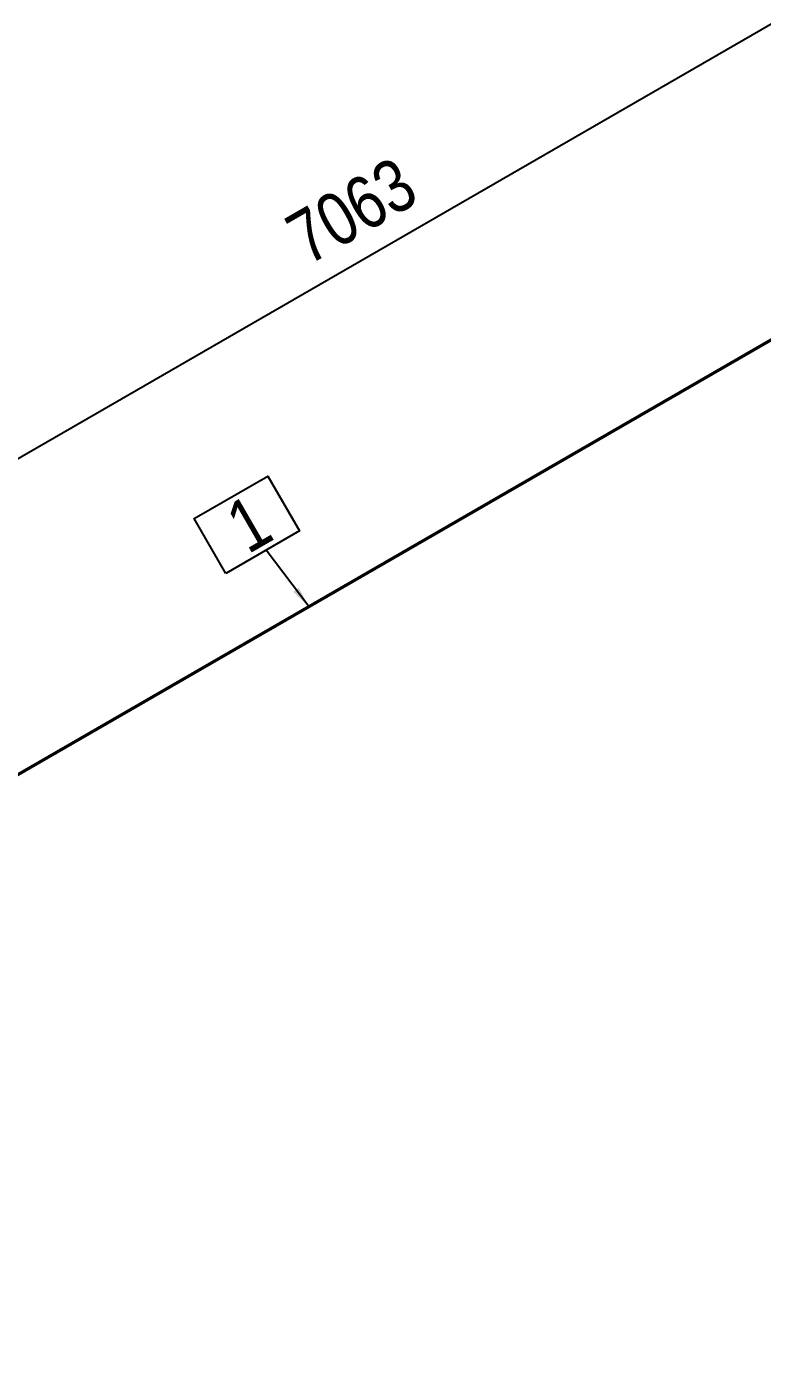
# Model space of a CAD drawing. Header units: millimetres. Extents: x 0 to 594, y 0 to 420.
# Drawn here: x 175.4 to 210.3, y 216.5 to 280.5 of the extents above; entities that cross this region are included whole.
import ezdxf
from ezdxf import colors
from ezdxf.entities.mleader import LeaderData, LeaderLine
from ezdxf.enums import TextEntityAlignment as Align
from ezdxf.math import Vec2, Vec3

# ---------------------------------------------------------------- set-up
doc = ezdxf.new("R2010")
doc.units = ezdxf.units.MM
doc.header["$LTSCALE"] = 0.25
doc.layers.add('주석', color=7, linetype='Continuous')
doc.layers.add('치수', color=1, linetype='Continuous')
doc.layers.add('파이프 작은 보어', color=30, linetype='Continuous', lineweight=50)
doc.styles.add('AdskIsoAnnotation', font='arial.ttf', dxfattribs={"width": 0.8, "height": 1})
doc.styles.add('AdskIsoMetric', font='arial.ttf', dxfattribs={"width": 0.8, "height": 2.5})
doc.styles.add('AdskIsoMetric-30', font='arial.ttf', dxfattribs={"width": 0.8, "height": 2.5})
doc.styles.add('AdskIsoMetric30', font='arial.ttf', dxfattribs={"width": 0.8, "oblique": 30, "height": 2.5})
doc.styles.get("Standard").update_dxf_attribs({"font": 'arial.ttf'})
doc.dimstyles.new('AdskIsoMetric', dxfattribs={"dimtxt": 2.5, "dimasz": 2.5, "dimexe": 1, "dimexo": 2, "dimgap": 0.8, "dimtad": 1, "dimdec": 0, "dimrnd": 1, "dimzin": 0, "dimdsep": 46, "dimtxsty": 'AdskIsoMetric', "dimcen": 0, "dimclrt": 7, "dimadec": 0, "dimazin": 0, "dimtfac": 1, "dimtdec": 0, "dimtmove": 1, "dimatfit": 3, "dimfxl": 0, "dimfrac": 2, "dimtolj": 1, "dimtzin": 0, "dimarcsym": 0})

# ---------------------------------------------------------------- blocks, each defined once
blk = doc.blocks.new('*D34')
at = {"layer": 'Defpoints', "color": 0}
for p in [(252.3880385541262, 304.6854012360068), (265.3784196109196, 297.1854012360536), (144.9446196143835, 227.6529143867445)]:
    blk.add_point(p, dxfattribs=at)
at = {"layer": '치수', "color": 0, "lineweight": -2}
for p, q in [((134.1193020670372, 236.4029143867218), (250.2229750446789, 303.4354012359829)), ((142.944619614388, 228.8076149251116), (130.9542385575922, 235.7302646558813))]:
    blk.add_line(p, q, dxfattribs=at)
at = {"layer": '치수', "color": 0}
for points in [[(250.0146417113416, 303.796245154224), (250.4313083780163, 303.0745573177417), (252.3880385541262, 304.6854012360068)], [(133.9109687336999, 236.7637583049629), (134.3276354003745, 236.0420704684806), (131.9542385575899, 235.1529143866978)]]:
    blk.add_solid(points, dxfattribs=at)
at = {"layer": '치수', "color": 7, "insert": (190.7847208528429, 271.735606445393), "char_height": 2.5, "attachment_point": 5, "rotation": 30.00000000063488, "style": 'AdskIsoMetric-30'}
blk.add_mtext('\\A1;7063', dxfattribs=at)
blk = doc.blocks.new('*D35')
at = {"layer": 'Defpoints', "color": 0}
for p in [(144.9446196143835, 227.6529143867445), (131.9542385577188, 220.1529143865681), (260.9016607881146, 160.7050854533009)]:
    blk.add_point(p, dxfattribs=at)
at = {"layer": '치수', "color": 0, "lineweight": -2}
for p, q in [((142.9446196143951, 226.4982138483358), (130.9542385577246, 219.5755641173637)), ((245.7462162219674, 154.4550854530875), (134.1193020672012, 218.9029143866051)), ((258.9016607881262, 159.5503849148922), (246.9112797314557, 152.6277351839202))]:
    blk.add_line(p, q, dxfattribs=at)
at = {"layer": '치수', "color": 0}
for points in [[(134.3276354005284, 219.2637583048522), (133.910968733874, 218.542070468358), (131.9542385577188, 220.1529143865681)], [(245.9545495552946, 154.8159293713346), (245.5378828886403, 154.0942415348405), (247.9112797314499, 153.2050854531246)]]:
    blk.add_solid(points, dxfattribs=at)
at = {"layer": '치수', "color": 7, "insert": (192.1999113181312, 187.9879408375785), "char_height": 2.5, "attachment_point": 5, "rotation": 330.00000000097936, "style": 'AdskIsoMetric30'}
blk.add_mtext('\\A1;12189', dxfattribs=at)
blk = doc.blocks.new('AnnoRect')
at = {"color": 0, "linetype": 'ByBlock', "lineweight": -2}
blk.add_wipeout([(-0.8095147142857141, -0.5999939999999999), (-0.8095147142857141, 0.5999939999999997), (0.8095147142857136, 0.5999939999999997), (0.8095147142857136, -0.5999939999999997)], dxfattribs=at)
blk.add_lwpolyline([(-0.8095147142857141, -0.5999939999999999), (-0.8095147142857141, 0.5999940000000001), (0.8095147142857141, 0.5999940000000004), (0.8095147142857141, -0.5999939999999997)], close=True, dxfattribs=at)
at = {"color": 0, "linetype": 'ByBlock', "lineweight": -2, "style": 'AdskIsoAnnotation', "width": 0.8}
blk.add_attdef('XX', text='', height=1, dxfattribs=at).set_placement((0, 0), align=Align.MIDDLE_CENTER)

msp = doc.modelspace()

# ---------------------------------------------------------------- linework, layer by layer
at = {"layer": '파이프 작은 보어'}
msp.add_lwpolyline([(150.2479204732468, 230.7147765652811), (230.1511526062754, 276.846929147587)], dxfattribs=at)

# ---------------------------------------------------------------- dimensions: what is measured, and where the dimension line sits
at = {"layer": '치수'}
for base, p1, p2, angle, text, override, picture, middle in [((252.3880385541262, 304.6854012360068), (144.9446196143835, 227.6529143867445), (265.3784196109197, 297.1854012360536), 30.00000000063487, '7063', {"dimtad": 0, "dimlfac": 50.78715302849644, "dimtxsty": 'AdskIsoMetric-30', "dimse1": 0, "dimse2": 1, "dimsd1": 0, "dimsd2": 0, "dimtmove": 1}, '*D34', (190.7847208528429, 271.735606445393)), ((131.9542385577188, 220.1529143865681), (260.9016607881146, 160.7050854533009), (144.9446196143835, 227.6529143867445), 150.0000000009793, '12189', {"dimtad": 0, "dimlfac": 91.03684013231646, "dimtxsty": 'AdskIsoMetric30', "dimse1": 0, "dimse2": 0, "dimsd1": 0, "dimsd2": 0, "dimtmove": 1}, '*D35', (192.1999113181312, 187.9879408375785))]:
    dim = msp.add_linear_dim(base=base, p1=p1, p2=p2, angle=angle, text=text, dimstyle='AdskIsoMetric', override=override, dxfattribs=at)
    dim.commit()
    dim.dimension.update_dxf_attribs({"geometry": picture, "text_midpoint": middle, "dimtype": 160})

# ---------------------------------------------------------------- leaders
at = {"layer": '주석'}
ml = msp.add_multileader_mtext('Standard', dxfattribs=at)
ml.set_content('')
ml.set_leader_properties()
ml.build(insert=Vec2(0, 0))
ml.multileader.update_dxf_attribs({"dogleg_length": 0, "arrow_head_size": 0})
ctx = ml.context
ctx.base_point, ctx.arrow_head_size, ctx.plane_origin = Vec3(186.7248771994773, 255.6250253040128), 0, Vec3(0.8141794141210994, 13.83126717954542)
notes = []
notes.append((ctx, [(0, (1, 1, 0), (186.7248771994773, 255.6250253040128), (-1, 0), 0, [(0, [(188.7493360359114, 252.9435792051361)], 0, [])])]))
ctx.mtext, ml.multileader.dxf.content_type = None, 0
for ctx, leaders in notes:
    for number, flags, end, landing, length, lines in leaders:
        leader = LeaderData()
        leader.index, (leader.has_last_leader_line, leader.has_dogleg_vector, leader.attachment_direction) = number, flags
        leader.last_leader_point, leader.dogleg_vector, leader.dogleg_length = Vec3(end), Vec3(landing), length
        for number, points, colour, breaks in lines:
            line = LeaderLine()
            line.index, line.vertices, line.color, line.breaks = number, Vec3.list(points), colors.encode_raw_color(colour), breaks
            leader.lines.append(line)
        ctx.leaders.append(leader)

# ---------------------------------------------------------------- next in the draw order: block references
ref = msp.add_blockref('AnnoRect', (185.8141794141212, 256.8312671795454), dxfattribs=dict(at, xscale=2.5, yscale=2.5, zscale=2.5, rotation=30.00000000063492))
ref.add_attrib('XX_001', '1', (185.8592673758481, 255.4080156495573), dxfattribs={"layer": '0', "color": 0, "linetype": 'ByBlock', "lineweight": -2, "height": 2.5, "rotation": 30.00000000063492, "style": 'AdskIsoAnnotation', "width": 0.8})

doc.saveas('drawing.dxf')
